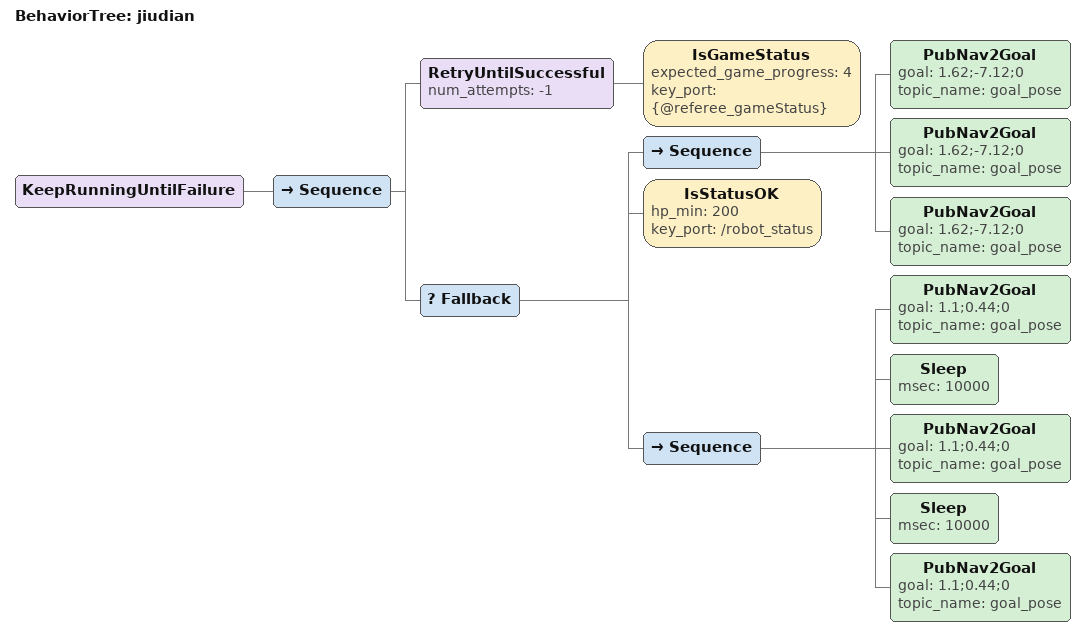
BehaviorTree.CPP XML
<?xml version="1.0" encoding="UTF-8"?>
<root BTCPP_format="4">
  <BehaviorTree ID="jiudian">
    <KeepRunningUntilFailure>
      <Sequence>
        <RetryUntilSuccessful num_attempts="-1">
          <IsGameStatus expected_game_progress="4"
                        key_port="{@referee_gameStatus}"/>
        </RetryUntilSuccessful>
        <Fallback>
          <Sequence>
            <PubNav2Goal goal="1.62;-7.12;0"
                         topic_name="goal_pose"/>
            <PubNav2Goal goal="1.62;-7.12;0"
                         topic_name="goal_pose"/>
            <PubNav2Goal goal="1.62;-7.12;0"
                         topic_name="goal_pose"/>
          </Sequence>
          <IsStatusOK hp_min="200"
                      key_port="/robot_status"/>
          <Sequence>
            <PubNav2Goal goal="1.1;0.44;0"
                         topic_name="goal_pose"/>
            <Sleep msec="10000"/>
            <PubNav2Goal goal="1.1;0.44;0"
                         topic_name="goal_pose"/>
            <Sleep msec="10000"/>
            <PubNav2Goal goal="1.1;0.44;0"
                         topic_name="goal_pose"/>
          </Sequence>
        </Fallback>
      </Sequence>
    </KeepRunningUntilFailure>
  </BehaviorTree>

</root>
